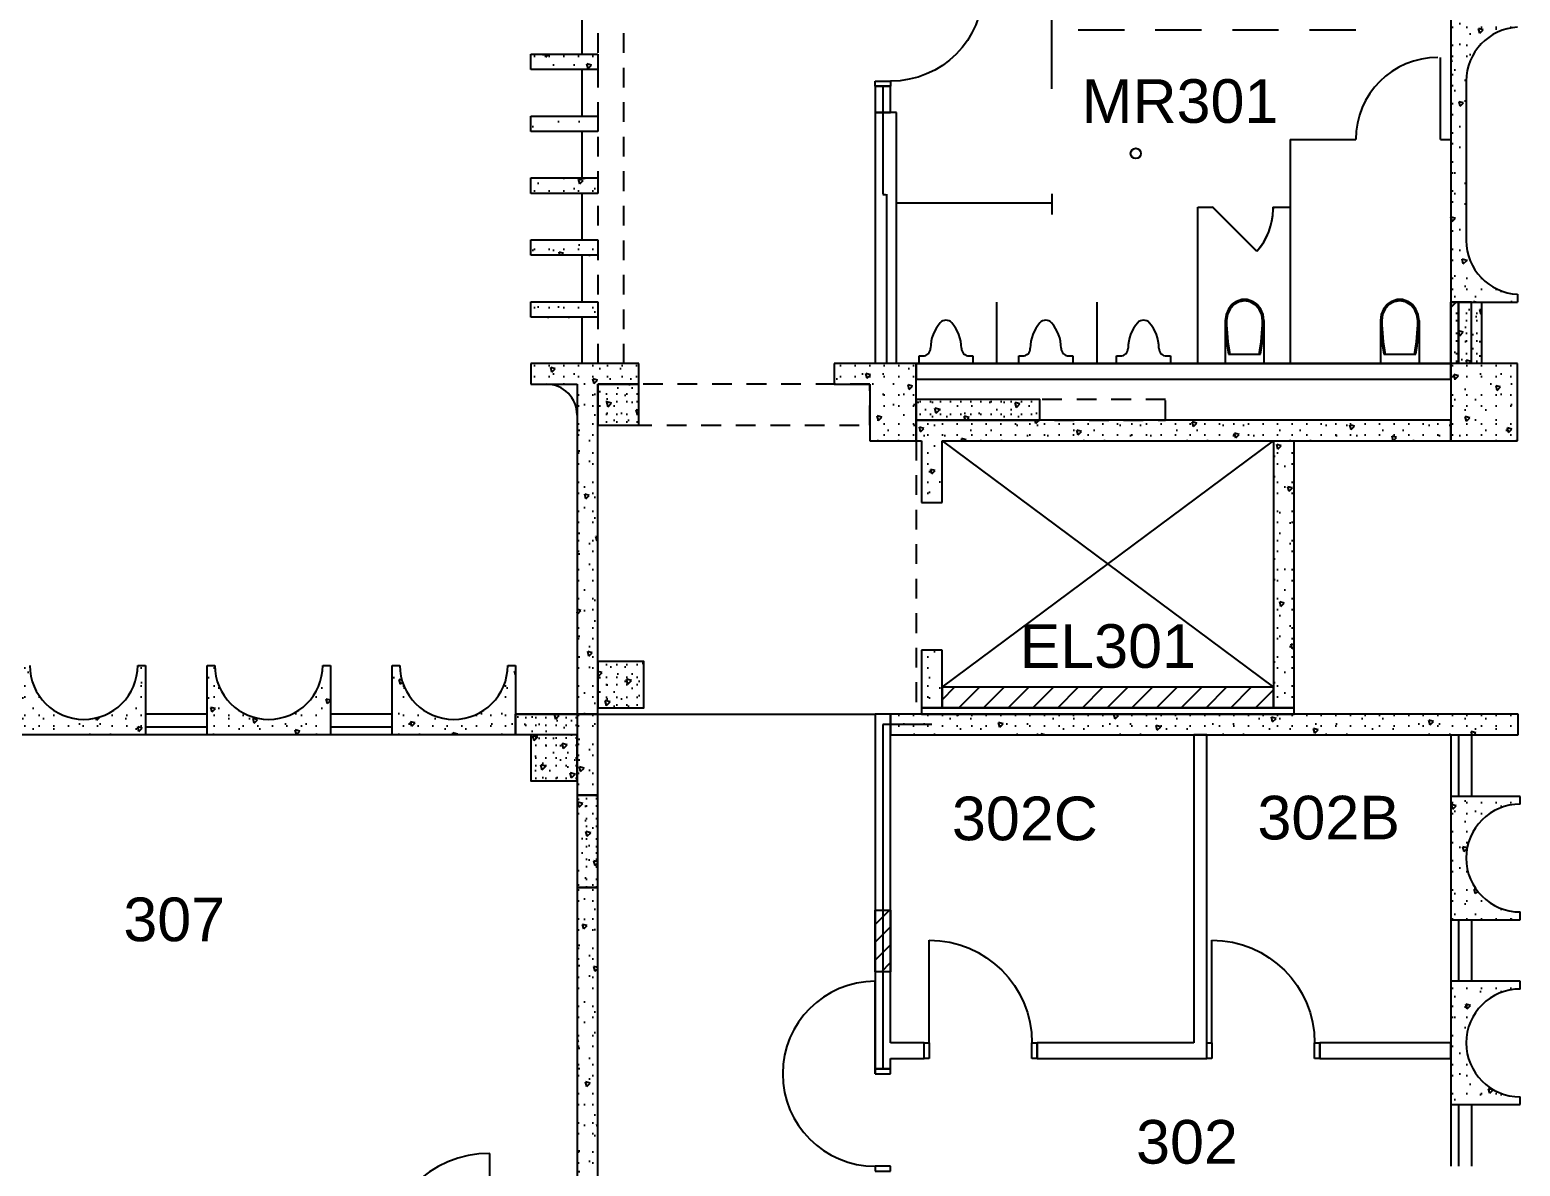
# Model space of a CAD drawing. Header units: inches. Extents: x -627 to 1726, y -404 to 1369.
# Drawn here: x 949 to 1529, y 343 to 785 of the extents above; entities that cross this region are included whole.
import ezdxf

# ---------------------------------------------------------------- set-up
doc = ezdxf.new("R2010")
doc.units = ezdxf.units.IN
doc.header["$MEASUREMENT"] = 0
doc.linetypes.add('DASHED 2', pattern=[13.44, 7.68, -5.76])
doc.linetypes.add('HIDDEN', pattern=[5.76, 2.88, -2.88])
for name, color, linetype in [('A-DOOR', 4, 'Continuous'), ('A-GLAZ', 3, 'Continuous'), ('A-PFLR-NOTE', 3, 'Continuous'), ('A-WALL', 5, 'Continuous'), ('A-WALL-EXIST', 7, 'Continuous'), ('A-WALL-OTLN', 6, 'Continuous'), ('A-WALL-PATT', 1, 'Continuous'), ('P-PFIXT-NEW', 7, 'Continuous'), ('P-SANR-EQPM', 5, 'Continuous'), ('S-COLS', 6, 'Continuous')]:
    doc.layers.add(name, color=color, linetype=linetype)
doc.styles.add('Arial', font='arial.ttf')
doc.linetypes.add('1 HR RATED', pattern='A,0,[1,BI-31.Shx,S=0.091429,R=0,X=0,Y=0],-14.4,0', length=14.4)
doc.linetypes.add('2 HR RATED', pattern='A,0,[2,BI-31.Shx,S=0.091429,R=0,X=0,Y=0],-14.4,0', length=14.4)
pattern_1 = [(45, (0, 0), (-14.4655, 14.4655), [1.9685, -9.84252]), (45, (-3.057, 11.409), (-14.4655, 14.4655), [1.9685, -9.84252]), (105, (0, 0), (19.76023, 5.29474), [1.9685, -9.84252]), (105, (8.352, 8.352), (19.76023, 5.29474), [1.9685, -9.84252]), (165, (1.392, 1.392), (5.29474, 19.76023), [1.9685, -9.84252]), (165, (9.744, 9.744), (5.29474, 19.76023), [1.9685, -9.84252]), (45, (-1.392, 1.392), (-2.783885, 2.783885), [0, -3.937008, 0, -5.905512]), (90, (-3e-16, 2.784), (-3.937008, 0), [0, -2.952756, 0, -4.92126])]
pattern_2 = [(45, (0, 0), (-20.8303, 20.8303), [1.84252, -15.16535]), (45, (-4.402, 16.428), (-20.8303, 20.8303), [1.84252, -15.16535]), (105, (0, 0), (28.45473, 7.6244), [1.84252, -15.16535]), (105, (12.026, 12.026), (28.45473, 7.6244), [1.84252, -15.16535]), (165, (1.303, 1.303), (7.6244, 28.45473), [1.84252, -15.16535]), (165, (13.33, 13.33), (7.6244, 28.45473), [1.84252, -15.16535]), (45, (-2.0044, 2.0044), (-4.008794, 4.008794), [0, -5.669291, 0, -8.503937]), (90, (-3e-16, 4.009), (-5.669291, 0), [0, -4.251969, 0, -7.086614])]

# ---------------------------------------------------------------- blocks, each defined once
blk = doc.blocks.new('D1 Metal_334')
at = {"color": 0, "linetype": 'ByBlock'}
for p, q in [((21, 0), (21, 42)), ((-21, 0), (-22.97, 0)), ((-22.97, 0), (-22.97, -6)), ((-21, -6), (-21, 0)), ((22.97, 0), (21, 0)), ((21, 0), (21, -6)), ((22.97, -6), (22.97, 0)), ((-22.97, -6), (-21, -6)), ((21, -6), (22.97, -6))]:
    blk.add_line(p, q, dxfattribs=at)
blk.add_arc((21, 0), 42, 90, 180, dxfattribs=at)
blk = doc.blocks.new('WC 1 Symb_1086')
at = {"layer": 'P-PFIXT-NEW', "color": 0, "linetype": 'ByBlock'}
for p, q in [((0, 0), (0, 15)), ((16.8, 15), (0, 15)), ((3.67, 13.71), (3.67, 1.29)), ((16.8, 0), (0, 0))]:
    blk.add_line(p, q, dxfattribs=at)
for points in [[(16.8, 15), (15.15, 14.96), (13.49, 14.89), (11.85, 14.78), (10.2, 14.64), (8.56, 14.46), (6.92, 14.24), (5.29, 13.99), (3.67, 13.71)], [(16.81, 14.51), (15.15, 14.47), (13.5, 14.4), (11.85, 14.29), (10.2, 14.15), (8.56, 13.96), (6.92, 13.75), (5.29, 13.5), (3.67, 13.21)], [(16.68, 0.49), (19.07, 0.8), (21.23, 1.78), (22.95, 3.32), (24.07, 5.27), (24.47, 7.45), (24.11, 9.63), (23.02, 11.6), (21.32, 13.16), (19.18, 14.17), (16.8, 14.51)], [(16.8, 0), (19.11, 0.3), (21.23, 1.19), (23, 2.59), (24.26, 4.38), (24.92, 6.43), (24.92, 8.57), (24.26, 10.62), (23, 12.41), (21.23, 13.81), (19.11, 14.7), (16.8, 15)], [(3.67, 1.79), (5.29, 1.5), (6.92, 1.25), (8.56, 1.04), (10.2, 0.85), (11.85, 0.71), (13.5, 0.6), (15.15, 0.53), (16.81, 0.49)], [(3.67, 1.29), (5.29, 1.01), (6.92, 0.76), (8.56, 0.54), (10.2, 0.36), (11.85, 0.22), (13.49, 0.11), (15.15, 0.04), (16.8, 0)]]:
    blk.add_lwpolyline(points, dxfattribs=at)
blk = doc.blocks.new('D1 Metal_320')
at = {"color": 0, "linetype": 'ByBlock'}
for p, q in [((-18, 0), (-19.97, 0)), ((-19.97, 0), (-19.97, -6)), ((-18, -6), (-18, 0)), ((19.97, 0), (18, 0)), ((18, 0), (18, -6)), ((18, 0), (54, 0)), ((19.97, -6), (19.97, 0)), ((-19.97, -6), (-18, -6)), ((18, -6), (19.97, -6))]:
    blk.add_line(p, q, dxfattribs=at)
blk.add_arc((18, 0), 36, 0, 180, dxfattribs=at)
blk = doc.blocks.new('D1 Metal_218')
at = {"color": 0, "linetype": 'ByBlock'}
for p, q in [((20, 0), (20, 40)), ((-20, 0), (-21.97, 0)), ((-21.97, 0), (-21.97, -6)), ((-20, -6), (-20, 0)), ((21.97, 0), (20, 0)), ((20, 0), (20, -6)), ((21.97, -6), (21.97, 0)), ((-21.97, -6), (-20, -6)), ((20, -6), (21.97, -6))]:
    blk.add_line(p, q, dxfattribs=at)
blk.add_arc((20, 0), 40, 90, 180, dxfattribs=at)
blk = doc.blocks.new('D1 Metal_219')
at = {"color": 0, "linetype": 'ByBlock'}
for p, q in [((20, 0), (20, 40)), ((-20, 0), (-21.97, 0)), ((-21.97, 0), (-21.97, -6)), ((-20, -6), (-20, 0)), ((21.97, 0), (20, 0)), ((20, 0), (20, -6)), ((21.97, -6), (21.97, 0)), ((-21.97, -6), (-20, -6)), ((20, -6), (21.97, -6))]:
    blk.add_line(p, q, dxfattribs=at)
blk.add_arc((20, 0), 40, 90, 180, dxfattribs=at)
blk = doc.blocks.new('D1 Metal_388')
at = {"color": 0, "linetype": 'ByBlock'}
for p, q in [((18, 0), (18, 36)), ((-18, 0), (-20, 0)), ((-20, 0), (-20, -6)), ((-18, -6), (-18, 0)), ((20, 0), (18, 0)), ((18, 0), (18, -6)), ((20, -6), (20, 0)), ((-20, -6), (-18, -6)), ((18, -6), (20, -6))]:
    blk.add_line(p, q, dxfattribs=at)
blk.add_arc((18, 0), 36, 90, 180, dxfattribs=at)

msp = doc.modelspace()

# ---------------------------------------------------------------- hatches: boundary and pattern name
at = {"layer": 'A-WALL-PATT'}
h = msp.add_hatch(dxfattribs=at)
h.set_pattern_fill('LIGHTWEIGHT_CONCRETE', color=256, style=0, pattern_type=2)
h.set_pattern_definition(pattern_2)
h.paths.add_polyline_path([(1527.75, 682.37), (1527.75, 679.34), (1501.75, 679.34), (1501.75, 789.34), (1527.75, 789.34), (1527.75, 786.32, 0.400329), (1507.75, 765.34), (1507.75, 703.34, 0.400329)], flags=0)
h = msp.add_hatch(dxfattribs=at)
h.set_pattern_fill('LIGHTWEIGHT_CONCRETE', color=256, style=0, pattern_type=2)
h.set_pattern_definition(pattern_2)
h.paths.add_polyline_path([(1143.75, 769.84), (1143.75, 775.84), (1169.75, 775.84), (1169.75, 769.84)], flags=0)
h = msp.add_hatch(dxfattribs=at)
h.set_pattern_fill('LIGHTWEIGHT_CONCRETE', color=256, style=0, pattern_type=2)
h.set_pattern_definition(pattern_2)
h.paths.add_polyline_path([(1143.75, 745.74), (1143.75, 751.74), (1169.75, 751.74), (1169.75, 745.74)], flags=0)
h = msp.add_hatch(dxfattribs=at)
h.set_pattern_fill('LIGHTWEIGHT_CONCRETE', color=256, style=0, pattern_type=2)
h.set_pattern_definition(pattern_2)
h.paths.add_polyline_path([(1169.75, 727.64), (1169.75, 721.64), (1143.75, 721.64), (1143.75, 727.64)], flags=0)
h = msp.add_hatch(dxfattribs=at)
h.set_pattern_fill('LIGHTWEIGHT_CONCRETE', color=256, style=0, pattern_type=2)
h.set_pattern_definition(pattern_2)
h.paths.add_polyline_path([(1143.75, 697.54), (1143.75, 703.54), (1169.75, 703.54), (1169.75, 697.54)], flags=0)
h = msp.add_hatch(dxfattribs=at)
h.set_pattern_fill('LIGHTWEIGHT_CONCRETE', color=256, style=0, pattern_type=2)
h.set_pattern_definition(pattern_2)
h.paths.add_polyline_path([(1143.75, 673.44), (1143.75, 679.44), (1169.75, 679.44), (1169.75, 673.44)], flags=0)
h = msp.add_hatch(dxfattribs=at)
h.set_pattern_fill('STRUCTURAL_CONCRETE', color=256, style=0, pattern_type=2)
h.set_pattern_definition(pattern_1)
h.paths.add_polyline_path([(1513.75, 679.34), (1513.75, 655.34), (1501.75, 655.34), (1501.75, 679.34)], flags=0)
h = msp.add_hatch(dxfattribs=at)
h.set_pattern_fill('LIGHTWEIGHT_CONCRETE', color=256, style=0, pattern_type=2)
h.set_pattern_definition(pattern_2)
h.paths.add_polyline_path([(1143.75, 647.34), (1185.75, 647.34), (1185.75, 655.34), (1143.75, 655.34)], flags=0)
h = msp.add_hatch(dxfattribs=at)
h.set_pattern_fill('LIGHTWEIGHT_CONCRETE', color=256, style=0, pattern_type=2)
h.set_pattern_definition(pattern_2)
h.paths.add_polyline_path([(1261.75, 647.34), (1275.71, 647.34), (1293.75, 655.34), (1261.75, 655.34)], flags=0)
h = msp.add_hatch(dxfattribs=at)
h.set_pattern_fill('LIGHTWEIGHT_CONCRETE', color=256, style=0, pattern_type=2)
h.set_pattern_definition(pattern_2)
h.paths.add_polyline_path([(1275.71, 647.34), (1275.71, 625.34), (1293.75, 625.34), (1293.75, 655.34)], flags=0)
h = msp.add_hatch(dxfattribs=at)
h.set_pattern_fill('LIGHTWEIGHT_CONCRETE', color=256, style=0, pattern_type=2)
h.set_pattern_definition(pattern_2)
h.paths.add_polyline_path([(1527.75, 625.34), (1527.75, 655.34), (1501.75, 655.34), (1501.75, 625.34)], flags=0)
h = msp.add_hatch(dxfattribs=at)
h.set_pattern_fill('LIGHTWEIGHT_CONCRETE', color=256, style=0, pattern_type=2)
h.set_pattern_definition(pattern_2)
h.paths.add_polyline_path([(1169.75, 518.84), (1169.75, 647.34), (1161.75, 647.34), (1161.75, 518.84)], flags=0)
h = msp.add_hatch(dxfattribs=at)
h.set_pattern_fill('STRUCTURAL_CONCRETE', color=256, style=0, pattern_type=2)
h.set_pattern_definition(pattern_1)
h.paths.add_polyline_path([(1169.75, 647.34), (1169.75, 631.34), (1185.75, 631.34), (1185.75, 647.34)], flags=0)
h = msp.add_hatch(dxfattribs=at)
h.set_pattern_fill('STRUCTURAL_CONCRETE', color=256, style=0, pattern_type=2)
h.set_pattern_definition(pattern_1)
h.paths.add_polyline_path([(1293.75, 633.34), (1341.75, 633.34), (1341.75, 641.34), (1293.75, 641.34)], flags=0)
h = msp.add_hatch(dxfattribs=at)
h.set_pattern_fill('LIGHTWEIGHT_CONCRETE', color=256, style=0, pattern_type=2)
h.set_pattern_definition(pattern_2)
h.paths.add_polyline_path([(1293.75, 625.34), (1501.75, 625.34), (1501.75, 633.34), (1293.75, 633.34)], flags=0)
h = msp.add_hatch(dxfattribs=at)
h.set_pattern_fill('LIGHTWEIGHT_CONCRETE', color=256, style=0, pattern_type=2)
h.set_pattern_definition(pattern_2)
h.paths.add_polyline_path([(1303.75, 601.34), (1303.75, 625.34), (1295.75, 625.34), (1295.75, 601.34)], flags=0)
h = msp.add_hatch(dxfattribs=at)
h.set_pattern_fill('LIGHTWEIGHT_CONCRETE', color=256, style=0, pattern_type=2)
h.set_pattern_definition(pattern_2)
h.paths.add_polyline_path([(1440.75, 521.34), (1440.75, 625.34), (1432.75, 625.34), (1432.75, 521.34)], flags=0)
h = msp.add_hatch(dxfattribs=at)
h.set_pattern_fill('LIGHTWEIGHT_CONCRETE', color=256, style=0, pattern_type=2)
h.set_pattern_definition(pattern_2)
h.paths.add_polyline_path([(1295.75, 543.84), (1295.75, 521.34), (1303.75, 521.34), (1303.75, 543.84)], flags=0)
h = msp.add_hatch(dxfattribs=at)
h.set_pattern_fill('LIGHTWEIGHT_CONCRETE', color=256, style=0, pattern_type=2)
h.set_pattern_definition(pattern_2)
h.paths.add_polyline_path([(993.75, 510.84), (945.75, 510.84), (945.75, 537.84), (948.75, 537.84, 1), (990.75, 537.84), (993.75, 537.84)], flags=0)
h = msp.add_hatch(dxfattribs=at)
h.set_pattern_fill('LIGHTWEIGHT_CONCRETE', color=256, style=0, pattern_type=2)
h.set_pattern_definition(pattern_2)
h.paths.add_polyline_path([(1065.75, 510.84), (1017.75, 510.84), (1017.75, 537.84), (1020.75, 537.84, 1), (1062.75, 537.84), (1065.75, 537.84)], flags=0)
h = msp.add_hatch(dxfattribs=at)
h.set_pattern_fill('LIGHTWEIGHT_CONCRETE', color=256, style=0, pattern_type=2)
h.set_pattern_definition(pattern_2)
h.paths.add_polyline_path([(1089.75, 510.84), (1089.75, 537.84), (1092.75, 537.84, 1), (1134.75, 537.84), (1137.75, 537.84), (1137.75, 510.84)], flags=0)
h = msp.add_hatch(dxfattribs=at)
h.set_pattern_fill('STRUCTURAL_CONCRETE', color=256, style=0, pattern_type=2)
h.set_pattern_definition(pattern_1)
h.paths.add_polyline_path([(1169.75, 539.34), (1169.75, 521.34), (1187.75, 521.34), (1187.75, 539.34)], flags=0)
h = msp.add_hatch(dxfattribs=at)
h.set_pattern_fill('MASONRY_BLOCK', color=256, style=0, pattern_type=2)
h.set_pattern_definition([(45, (0, 0), (-4.810553, 4.810553), [])])
h.paths.add_polyline_path([(1303.75, 521.34), (1432.75, 521.34), (1432.75, 529.34), (1303.75, 529.34)], flags=0)
h = msp.add_hatch(dxfattribs=at)
h.set_pattern_fill('STRUCTURAL_CONCRETE', color=256, style=0, pattern_type=2)
h.set_pattern_definition(pattern_1)
h.paths.add_polyline_path([(1137.75, 518.84), (1161.75, 518.84), (1161.75, 510.84), (1137.75, 510.84)])
h = msp.add_hatch(dxfattribs=at)
h.set_pattern_fill('LIGHTWEIGHT_CONCRETE', color=256, style=0, pattern_type=2)
h.set_pattern_definition(pattern_2)
h.paths.add_polyline_path([(1169.75, 487.34), (1169.75, 518.84), (1161.75, 518.84), (1161.75, 487.34)], flags=0)
h = msp.add_hatch(dxfattribs=at)
h.set_pattern_fill('LIGHTWEIGHT_CONCRETE', color=256, style=0, pattern_type=2)
h.set_pattern_definition(pattern_2)
h.paths.add_polyline_path([(1283.75, 510.84), (1527.94, 510.84), (1527.94, 518.84), (1283.75, 518.84)], flags=0)
h = msp.add_hatch(dxfattribs=at)
h.set_pattern_fill('STRUCTURAL_CONCRETE', color=256, style=0, pattern_type=2)
h.set_pattern_definition(pattern_1)
h.paths.add_polyline_path([(1143.75, 510.84), (1143.75, 492.84), (1161.75, 492.84), (1161.75, 510.84)], flags=0)
h = msp.add_hatch(dxfattribs=at)
h.set_pattern_fill('STRUCTURAL_CONCRETE', color=256, style=0, pattern_type=2)
h.set_pattern_definition(pattern_1)
h.paths.add_polyline_path([(1161.75, 487.34), (1161.75, 451.34), (1169.75, 451.34), (1169.75, 487.34)], flags=0)
h = msp.add_hatch(dxfattribs=at)
h.set_pattern_fill('LIGHTWEIGHT_CONCRETE', color=256, style=0, pattern_type=2)
h.set_pattern_definition(pattern_2)
h.paths.add_polyline_path([(1528.75, 441.84), (1528.75, 438.84), (1501.75, 438.84), (1501.75, 486.84), (1528.75, 486.84), (1528.75, 483.84, 1)], flags=0)
h = msp.add_hatch(dxfattribs=at)
h.set_pattern_fill('LIGHTWEIGHT_CONCRETE', color=256, style=0, pattern_type=2)
h.set_pattern_definition(pattern_2)
h.paths.add_polyline_path([(1169.75, 120.84), (1169.75, 451.34), (1161.75, 451.34), (1161.75, 120.84)], flags=0)
h = msp.add_hatch(dxfattribs=at)
h.set_pattern_fill('COMMON_BRICK', color=256, style=0, pattern_type=2)
h.set_pattern_definition([(45, (0, 0), (-3.474288, 3.474288), [])])
h.paths.add_polyline_path([(1277.75, 442.59), (1283.75, 442.59), (1283.75, 418.59), (1277.75, 418.59)])
h = msp.add_hatch(dxfattribs=at)
h.set_pattern_fill('LIGHTWEIGHT_CONCRETE', color=256, style=0, pattern_type=2)
h.set_pattern_definition(pattern_2)
h.paths.add_polyline_path([(1528.75, 369.84), (1528.75, 366.84), (1501.75, 366.84), (1501.75, 414.84), (1528.75, 414.84), (1528.75, 411.84, 1)], flags=0)

# ---------------------------------------------------------------- linework, layer by layer
at = {"linetype": 'Continuous'}
for p, q in [((1303.75, 625.34), (1432.75, 529.34)), ((1303.75, 529.34), (1432.75, 625.34))]:
    msp.add_line(p, q, dxfattribs=at)
at = {"layer": 'A-DOOR', "linetype": 'Continuous'}
msp.add_line((1283.75, 380.81), (1277.75, 380.81), dxfattribs=at)
at = {"layer": 'A-GLAZ', "linetype": 'Continuous'}
for p, q in [((1163.75, 775.84), (1163.75, 793.94)), ((1163.75, 751.74), (1163.75, 769.84)), ((1163.75, 727.64), (1163.75, 745.74)), ((1163.75, 703.54), (1163.75, 721.64)), ((1163.75, 679.44), (1163.75, 697.54)), ((1163.75, 655.34), (1163.75, 673.44)), ((1017.75, 518.84), (993.75, 518.84)), ((1089.75, 518.84), (1065.75, 518.84)), ((1017.75, 513.84), (993.75, 513.84)), ((1017.75, 513.84), (993.75, 513.84)), ((1017.75, 510.84), (993.75, 510.84)), ((1089.75, 513.84), (1065.75, 513.84)), ((1089.75, 513.84), (1065.75, 513.84)), ((1089.75, 510.84), (1065.75, 510.84)), ((1501.75, 510.84), (1501.75, 486.84)), ((1504.75, 510.84), (1504.75, 486.84)), ((1509.75, 510.84), (1509.75, 486.84)), ((1501.75, 438.84), (1501.75, 414.84)), ((1504.75, 438.84), (1504.75, 414.84)), ((1509.75, 438.84), (1509.75, 414.84)), ((1501.75, 366.84), (1501.75, 342.84)), ((1504.75, 366.84), (1504.75, 342.84)), ((1509.75, 366.84), (1509.75, 342.84))]:
    msp.add_line(p, q, dxfattribs=at)
at = {"layer": 'A-WALL', "linetype": 'Continuous'}
for p, q in [((1501.75, 789.34), (1501.75, 679.34)), ((1143.75, 769.84), (1143.75, 775.84)), ((1143.75, 775.84), (1169.75, 775.84)), ((1169.75, 775.84), (1169.75, 769.84)), ((1169.75, 769.84), (1143.75, 769.84)), ((1283.75, 763.34), (1277.75, 763.34)), ((1277.75, 763.34), (1277.75, 753.13)), ((1283.75, 753.13), (1283.75, 763.34)), ((1507.75, 765.34), (1507.75, 703.34)), ((1143.75, 745.74), (1143.75, 751.74)), ((1143.75, 751.74), (1169.75, 751.74)), ((1169.75, 751.74), (1169.75, 745.74)), ((1286, 753.13), (1277.75, 753.13)), ((1277.75, 753.13), (1277.75, 655.34)), ((1277.75, 753.13), (1283.75, 753.13)), ((1286, 655.34), (1286, 753.13)), ((1169.75, 745.74), (1143.75, 745.74)), ((1143.75, 721.64), (1143.75, 727.64)), ((1143.75, 727.64), (1169.75, 727.64)), ((1169.75, 727.64), (1169.75, 721.64)), ((1169.75, 721.64), (1143.75, 721.64)), ((1143.75, 697.54), (1143.75, 703.54)), ((1143.75, 703.54), (1169.75, 703.54)), ((1169.75, 703.54), (1169.75, 697.54)), ((1169.75, 697.54), (1143.75, 697.54)), ((1143.75, 673.44), (1143.75, 679.44)), ((1143.75, 679.44), (1169.75, 679.44)), ((1169.75, 679.44), (1169.75, 673.44)), ((1501.75, 679.34), (1501.75, 655.34)), ((1501.75, 679.34), (1527.75, 679.34)), ((1504.75, 679.34), (1504.75, 655.34)), ((1509.75, 655.34), (1509.75, 679.34)), ((1527.75, 682.37), (1527.75, 679.34)), ((1169.75, 673.44), (1143.75, 673.44)), ((1185.75, 655.34), (1143.75, 655.34)), ((1143.75, 655.34), (1143.75, 647.34)), ((1185.75, 647.34), (1185.75, 655.34)), ((1293.75, 655.34), (1261.75, 655.34)), ((1261.75, 655.34), (1261.75, 647.34)), ((1293.75, 625.34), (1293.75, 655.34)), ((1501.75, 655.34), (1293.75, 655.34)), ((1293.75, 655.34), (1293.75, 649.34)), ((1527.75, 655.34), (1501.75, 655.34)), ((1501.75, 655.34), (1501.75, 625.34)), ((1501.75, 649.34), (1501.75, 655.34)), ((1527.75, 625.34), (1527.75, 655.34)), ((1143.75, 647.34), (1161.75, 647.34)), ((1161.75, 647.34), (1161.75, 518.84)), ((1169.75, 647.34), (1185.75, 647.34)), ((1169.75, 518.84), (1169.75, 647.34)), ((1261.75, 647.34), (1275.71, 647.34)), ((1275.71, 647.34), (1275.71, 625.34)), ((1293.75, 649.34), (1501.75, 649.34)), ((1501.75, 633.34), (1293.75, 633.34)), ((1293.75, 633.34), (1293.75, 625.34)), ((1501.75, 625.34), (1501.75, 633.34)), ((1275.71, 625.34), (1293.75, 625.34)), ((1293.75, 625.34), (1295.75, 625.34)), ((1295.75, 625.34), (1295.75, 601.34)), ((1303.75, 601.34), (1303.75, 625.34)), ((1303.75, 625.34), (1432.75, 625.34)), ((1432.75, 625.34), (1432.75, 521.34)), ((1440.75, 521.34), (1440.75, 625.34)), ((1440.75, 625.34), (1501.75, 625.34)), ((1501.75, 625.34), (1527.75, 625.34)), ((1295.75, 601.34), (1303.75, 601.34)), ((1295.75, 543.84), (1295.75, 521.34)), ((1303.75, 543.84), (1295.75, 543.84)), ((1303.75, 521.34), (1303.75, 543.84)), ((990.75, 537.84), (993.75, 537.84)), ((993.75, 537.84), (993.75, 510.84)), ((1017.75, 510.84), (1017.75, 537.84)), ((1017.75, 537.84), (1020.75, 537.84)), ((1062.75, 537.84), (1065.75, 537.84)), ((1065.75, 537.84), (1065.75, 510.84)), ((1089.75, 510.84), (1089.75, 537.84)), ((1089.75, 537.84), (1092.75, 537.84)), ((1134.75, 537.84), (1137.75, 537.84)), ((1137.75, 537.84), (1137.75, 510.84)), ((1432.75, 529.34), (1303.75, 529.34)), ((1303.75, 529.34), (1303.75, 521.34)), ((1432.75, 521.34), (1432.75, 529.34)), ((1169.75, 518.84), (1137.75, 518.84)), ((1161.75, 518.84), (1161.75, 487.34)), ((1169.75, 487.34), (1169.75, 518.84)), ((1283.75, 518.84), (1277.75, 518.84)), ((1277.75, 518.84), (1277.75, 380.81)), ((1527.94, 518.84), (1283.75, 518.84)), ((1283.75, 390.84), (1283.75, 518.84)), ((1440.75, 521.34), (1295.75, 521.34)), ((1295.75, 521.34), (1295.75, 518.84)), ((1295.75, 518.84), (1440.75, 518.84)), ((1303.75, 521.34), (1432.75, 521.34)), ((1440.75, 518.84), (1440.75, 521.34)), ((1527.94, 510.84), (1527.94, 518.84)), ((993.75, 510.84), (945.75, 510.84)), ((1065.75, 510.84), (1017.75, 510.84)), ((1137.75, 510.84), (1089.75, 510.84)), ((1161.75, 510.84), (1137.75, 510.84)), ((1161.75, 510.84), (1137.75, 510.84)), ((1283.75, 510.84), (1527.94, 510.84)), ((1406.78, 510.84), (1401.78, 510.84)), ((1401.78, 510.84), (1401.78, 390.84)), ((1406.78, 390.84), (1406.78, 510.84)), ((1161.75, 487.34), (1161.75, 451.34)), ((1169.75, 487.34), (1161.75, 487.34)), ((1161.75, 487.34), (1169.75, 487.34)), ((1169.75, 451.34), (1169.75, 487.34)), ((1528.75, 486.84), (1501.75, 486.84)), ((1501.75, 486.84), (1501.75, 438.84)), ((1528.75, 483.84), (1528.75, 486.84)), ((1161.75, 451.34), (1169.75, 451.34)), ((1169.75, 451.34), (1161.75, 451.34)), ((1161.75, 451.34), (1161.75, 120.84)), ((1169.75, 120.84), (1169.75, 451.34)), ((1528.75, 438.84), (1528.75, 441.84)), ((1501.75, 438.84), (1528.75, 438.84)), ((1528.75, 414.84), (1501.75, 414.84)), ((1501.75, 414.84), (1501.75, 366.84)), ((1528.75, 411.84), (1528.75, 414.84)), ((1296.78, 390.84), (1283.75, 390.84)), ((1296.78, 384.84), (1296.78, 390.84)), ((1340.72, 384.84), (1340.72, 390.84)), ((1401.78, 390.84), (1340.72, 390.84)), ((1406.78, 384.84), (1406.78, 390.84)), ((1450.72, 384.84), (1450.72, 390.84)), ((1501.75, 390.84), (1450.72, 390.84)), ((1283.75, 384.84), (1296.78, 384.84)), ((1283.75, 380.81), (1283.75, 384.84)), ((1340.72, 384.84), (1406.78, 384.84)), ((1450.72, 384.84), (1501.75, 384.84)), ((1277.75, 380.81), (1283.75, 380.81)), ((1501.75, 366.84), (1528.75, 366.84)), ((1528.75, 366.84), (1528.75, 369.84))]:
    msp.add_line(p, q, dxfattribs=at)
for points in [[(1513.75, 679.34), (1513.75, 655.34), (1501.75, 655.34), (1501.75, 679.34)], [(1293.75, 633.34), (1341.75, 633.34), (1341.75, 641.34), (1293.75, 641.34)], [(1137.75, 518.84), (1161.75, 518.84), (1161.75, 510.84), (1137.75, 510.84)], [(1277.75, 442.59), (1283.75, 442.59), (1283.75, 418.59), (1277.75, 418.59)]]:
    msp.add_lwpolyline(points, close=True, dxfattribs=at)
for centre, radius, start, end in [((1528.75, 765.34), 21, 92.7294, 180), ((1528.75, 703.34), 21, 180, 267.2706), ((1149.75, 635.34), 12, 0, 90), ((969.75, 537.84), 21, 180, 0), ((1041.75, 537.84), 21, 180, 0), ((1113.75, 537.84), 21, 180, 0), ((1528.75, 462.84), 21, 90, 270), ((1528.75, 390.84), 21, 90, 270)]:
    msp.add_arc(centre, radius, start, end, dxfattribs=at)
at = {"layer": 'A-WALL-EXIST', "linetype": 'Continuous'}
for p, q in [((1277.75, 763.34), (1283.75, 763.34)), ((1504.75, 679.34), (1501.75, 679.34)), ((1504.75, 655.34), (1504.75, 679.34)), ((1509.75, 679.34), (1504.75, 679.34)), ((1169.75, 518.84), (1137.75, 518.84)), ((1169.75, 518.84), (1161.75, 518.84)), ((1161.75, 518.84), (1169.75, 518.84)), ((1283.75, 518.84), (1283.75, 510.84)), ((1295.75, 521.34), (1303.75, 521.34)), ((1432.75, 521.34), (1440.75, 521.34)), ((1501.75, 384.84), (1501.75, 390.84))]:
    msp.add_line(p, q, dxfattribs=at)
at = {"layer": 'A-WALL-OTLN', "linetype": 'DASHED 2'}
for p, q in [((1169.75, 1267.84), (1169.75, 655.34)), ((1179.75, 1267.84), (1179.75, 655.34)), ((1275.71, 647.34), (1169.75, 647.34)), ((1169.75, 647.34), (1169.75, 631.34)), ((1275.71, 631.34), (1275.71, 647.34)), ((1390.75, 641.34), (1293.75, 641.34)), ((1293.75, 641.34), (1293.75, 633.34)), ((1390.75, 633.34), (1390.75, 641.34)), ((1293.75, 633.34), (1390.75, 633.34)), ((1169.75, 631.34), (1275.71, 631.34)), ((1293.75, 625.34), (1293.75, 518.84))]:
    msp.add_line(p, q, dxfattribs=at)
at = {"layer": 'A-WALL-OTLN', "linetype": 'Continuous'}
msp.add_line((1169.75, 518.84), (1277.75, 518.84), dxfattribs=at)
at = {"layer": 'A-WALL-PATT', "linetype": '1 HR RATED'}
for p, q in [((1280.85, 721.34), (1280.85, 763.34)), ((1280.65, 721.15), (1281.77, 721.15)), ((1282.25, 655.34), (1282.25, 721.34)), ((1299.75, 514.84), (1280.75, 514.84)), ((1280.75, 514.84), (1280.75, 380.81))]:
    msp.add_line(p, q, dxfattribs=at)
at = {"layer": 'A-WALL-PATT', "linetype": '2 HR RATED'}
msp.add_line((1432.75, 625.34), (1440.75, 625.34), dxfattribs=at)
at = {"layer": 'P-SANR-EQPM', "linetype": 'Continuous'}
for p, q in [((1346.53, 762.34), (1346.53, 803.84)), ((1356.75, 785.34), (1374.75, 785.34)), ((1386.75, 785.34), (1404.75, 785.34)), ((1416.75, 785.34), (1434.75, 785.34)), ((1446.75, 785.34), (1464.75, 785.34)), ((1497.75, 742.59), (1497.75, 774.59)), ((1439.25, 742.59), (1439.25, 655.34)), ((1439.25, 742.59), (1464.75, 742.59)), ((1497.75, 742.59), (1501.75, 742.59)), ((1346.53, 721.46), (1346.53, 713.46)), ((1286, 717.96), (1346.53, 717.96)), ((1403.25, 716.34), (1408.98, 716.34)), ((1403.25, 655.34), (1403.25, 716.34)), ((1426.24, 699.19), (1408.98, 716.45)), ((1426.24, 699.08), (1408.98, 716.34)), ((1432.57, 715.34), (1432.57, 716.34)), ((1432.57, 716.34), (1439.25, 716.34)), ((1325.08, 655.34), (1325.08, 679.34)), ((1364.17, 655.34), (1364.17, 679.34)), ((1294.79, 655.34), (1294.79, 658.34)), ((1294.79, 658.34), (1296.29, 658.34)), ((1314.29, 658.34), (1315.79, 658.34)), ((1315.79, 658.34), (1315.79, 655.34)), ((1333.61, 655.34), (1333.61, 658.34)), ((1333.61, 658.34), (1335.11, 658.34)), ((1353.11, 658.34), (1354.61, 658.34)), ((1354.61, 658.34), (1354.61, 655.34)), ((1371.67, 658.34), (1373.17, 658.34)), ((1371.67, 655.34), (1371.67, 658.34)), ((1391.17, 658.34), (1392.67, 658.34)), ((1392.67, 658.34), (1392.67, 655.34)), ((1293.75, 655.34), (1501.75, 655.34)), ((1293.75, 655.34), (1501.75, 655.34))]:
    msp.add_line(p, q, dxfattribs=at)
at = {"layer": 'P-SANR-EQPM', "linetype": 'HIDDEN'}
msp.add_line((1432.57, 716.45), (1432.57, 715.45), dxfattribs=at)
at = {"layer": 'P-SANR-EQPM', "linetype": 'Continuous'}
msp.add_circle((1379.15, 737.19), 2, dxfattribs=at)
for centre, radius, start, end in [((1496.75, 742.59), 32, 90, 180), ((1408.57, 715.45), 24, 317.38802, 0), ((1408.57, 715.34), 24, 317.38802, 0), ((1314.29, 661.34), 15, 138.59038, 180), ((1305.29, 669.28), 3, 41.40962, 138.59038), ((1296.29, 661.34), 15, 0, 41.40962), ((1353.11, 661.34), 15, 138.59038, 180), ((1344.11, 669.28), 3, 41.40962, 138.59038), ((1335.11, 661.34), 15, 0, 41.40962), ((1391.17, 661.34), 15, 138.59038, 180), ((1382.17, 669.28), 3, 41.40962, 138.59038), ((1373.17, 661.34), 15, 0, 41.40962), ((1296.29, 661.34), 3, 270, 0), ((1314.29, 661.34), 3, 180, 270), ((1335.11, 661.34), 3, 270, 0), ((1353.11, 661.34), 3, 180, 270), ((1373.17, 661.34), 3, 270, 0), ((1391.17, 661.34), 3, 180, 270)]:
    msp.add_arc(centre, radius, start, end, dxfattribs=at)
at = {"layer": 'S-COLS', "linetype": 'Continuous'}
for points in [[(1169.75, 647.34), (1169.75, 631.34), (1185.75, 631.34), (1185.75, 647.34)], [(1169.75, 539.34), (1169.75, 521.34), (1187.75, 521.34), (1187.75, 539.34)], [(1143.75, 510.84), (1143.75, 492.84), (1161.75, 492.84), (1161.75, 510.84)]]:
    msp.add_lwpolyline(points, close=True, dxfattribs=at)

# ---------------------------------------------------------------- block references
at = {"layer": 'A-DOOR', "linetype": 'Continuous', "xscale": -1, "rotation": 269.9999999999985}
msp.add_blockref('D1 Metal_388', (1283.75, 783.34), dxfattribs=at)
at = {"layer": 'A-DOOR', "linetype": 'Continuous', "xscale": -1}
for name, p in [('D1 Metal_219', (1318.75, 390.84)), ('D1 Metal_218', (1428.75, 390.84))]:
    msp.add_blockref(name, p, dxfattribs=at)
at = {"layer": 'A-DOOR', "linetype": 'Continuous', "rotation": 90}
msp.add_blockref('D1 Metal_320', (1277.75, 360.84), dxfattribs=at)
at = {"layer": 'A-DOOR', "linetype": 'Continuous'}
msp.add_blockref('D1 Metal_334', (1106.75, 305.84), dxfattribs=at)
at = {"layer": 'P-SANR-EQPM', "linetype": 'Continuous', "rotation": 90}
for p in [(1428.98, 655.34), (1489.39, 655.34)]:
    msp.add_blockref('WC 1 Symb_1086', p, dxfattribs=at)

# ---------------------------------------------------------------- texts
at = {"layer": 'A-PFLR-NOTE', "char_height": 17, "attachment_point": 5, "style": 'Arial'}
for s, insert, line_spacing_factor in [('MR301', (1396.37, 757.48), 0.930021), ('EL301', (1368.25, 545.28), 0.919238), ('302B', (1454.23, 478.46), 0.92), ('302C', (1335.99, 478.14), 0.904933), ('307', (1004.96, 438.84), 0.909381), ('302', (1399.08, 352.22), 0.919238)]:
    msp.add_mtext(s, dxfattribs=dict(at, insert=insert, line_spacing_factor=line_spacing_factor))

doc.saveas('drawing.dxf')
